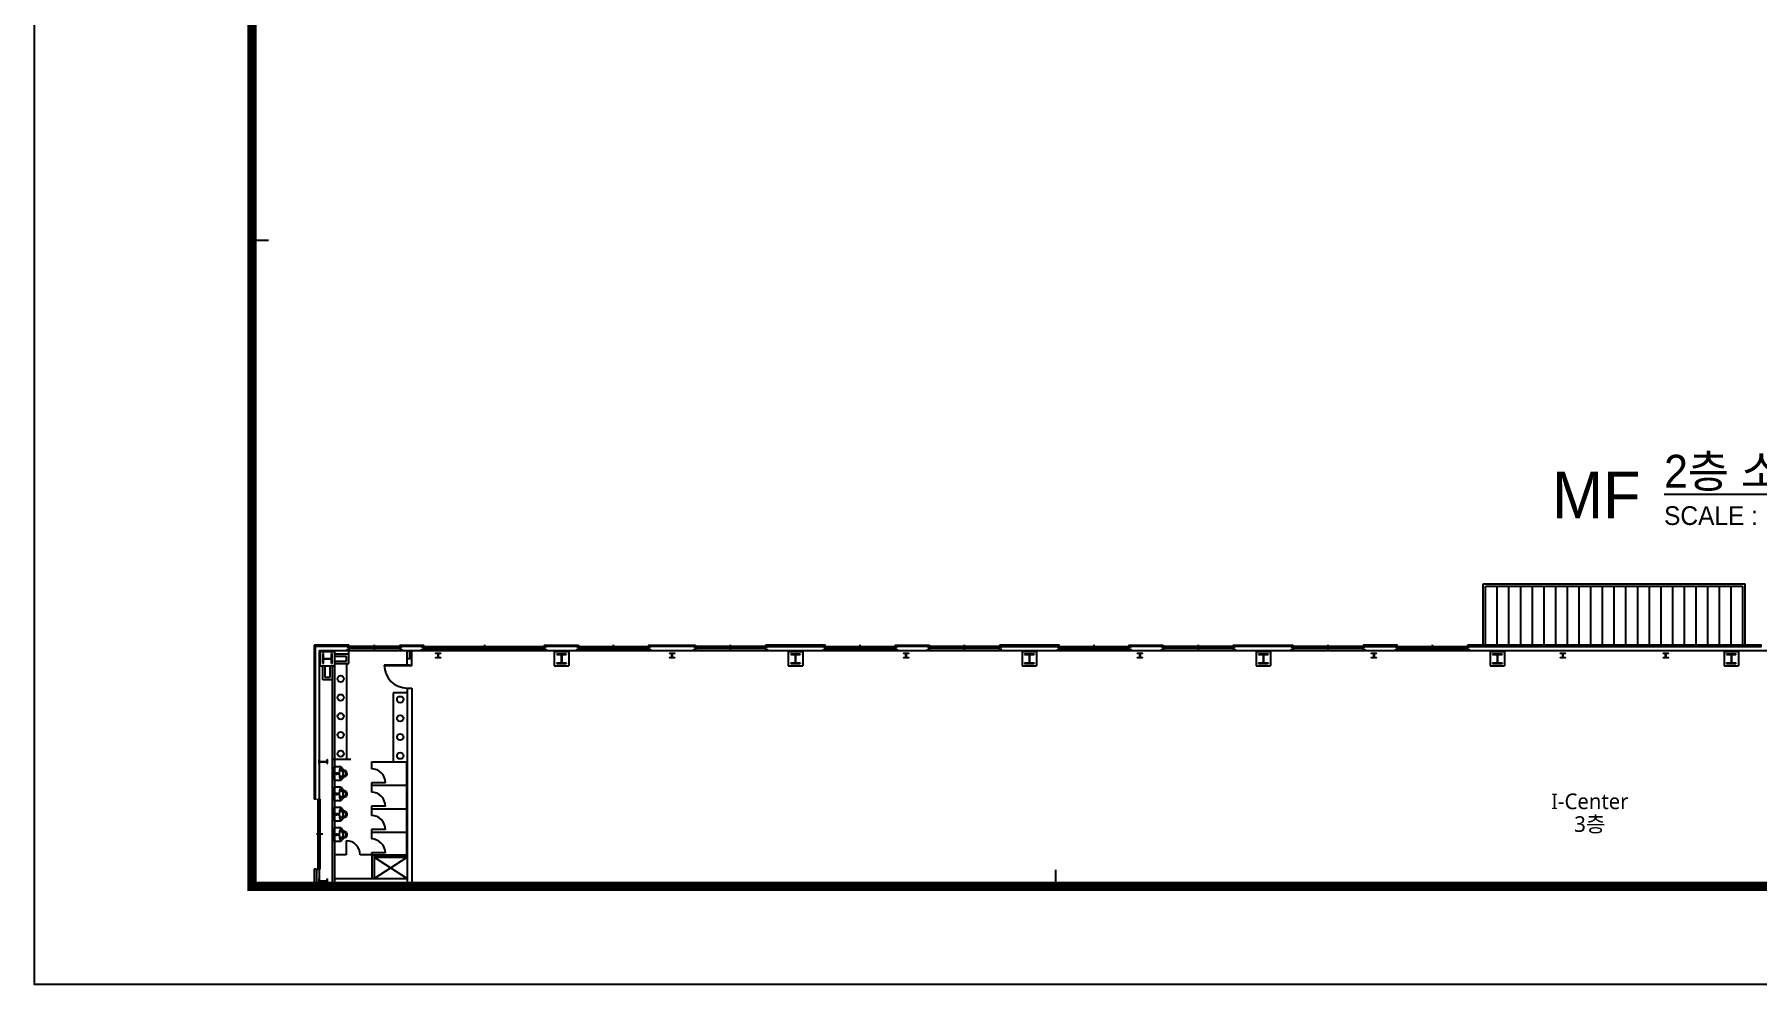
# Model space of a CAD drawing. Header units: millimetres. Extents: x 0 to 168200, y 0 to 118800.
# Drawn here: x 0 to 73648, y 0 to 40595 of the extents above; entities that cross this region are included whole.
import ezdxf
from ezdxf.enums import TextEntityAlignment as Align

# ---------------------------------------------------------------- set-up
doc = ezdxf.new("R2010")
doc.units = ezdxf.units.MM
doc.header["$LTSCALE"] = 200
doc.linetypes.add('HIDDEN', pattern=[0.375, 0.25, -0.125])
for name, color, linetype in [('BACK', 8, 'Continuous'), ('SYM', 6, 'Continuous'), ('XR-SHEET-SHT', 5, 'Continuous'), ('입면선', 252, 'Continuous')]:
    doc.layers.add(name, color=color, linetype=linetype)
doc.layers.add('XR-SHEET-TEMP', color=171, linetype='Continuous', plot=False)
doc.styles.add('돋움', font='')
doc.styles.add('스타일1', font='')
doc.styles.get('돋움').set_extended_font_data('Dotum')
doc.styles.get('스타일1').set_extended_font_data('Malgun Gothic')

# ---------------------------------------------------------------- blocks, each defined once
blk = doc.blocks.new('XR-SHEET')
at = {"layer": 'XR-SHEET-SHT', "color": 5}
blk.add_lwpolyline([(0, 594), (841, 594), (841, 0), (0, 0)], close=True, dxfattribs=at)
at = {"layer": 'XR-SHEET-SHT', "color": 5, "const_width": 2}
blk.add_lwpolyline([(46.5, 573), (819.5, 573), (819.5, 21), (46.5, 21)], close=True, dxfattribs=at)
at = {"layer": 'XR-SHEET-TEMP'}
for p, q in [((46.5, 159), (50, 159)), ((218.25, 21), (218.25, 24.5))]:
    blk.add_line(p, q, dxfattribs=at)
blk = doc.blocks.new('화장실')
at = {"layer": '입면선', "color": 252, "ltscale": 200}
for p, q in [((-1500, 0), (0, 0)), ((-1500, 0), (-1500, -292)), ((0, 0), (0, -1000)), ((-1500, -892), (-1500, -1000)), ((-900, -892), (-1500, -892)), ((-1500, -1000), (0, -1000))]:
    blk.add_line(p, q, dxfattribs=at)
blk.add_arc((-1500, -892), 600, 0, 90, dxfattribs=at)
blk = doc.blocks.new('남소변기')
at = {"layer": '입면선', "ltscale": 200}
for p, q in [((0, 285), (0, 142)), ((150, 285), (0, 285)), ((0, 142), (0, 0)), ((15, 30), (0, 30)), ((0, 15), (78, 15)), ((0, 0), (0, -142)), ((15, -30), (15, 30)), ((147, 15), (210, 15)), ((315, 285), (150, 285)), ((210, 30), (218, 30)), ((210, -30), (210, 30)), ((218, 30), (218, -30)), ((270, 225), (292, 225)), ((292, 225), (315, 225)), ((315, 255), (315, 285)), ((315, 225), (315, 255)), ((0, -15), (78, -15)), ((0, -30), (15, -30)), ((0, -142), (0, -285)), ((0, -285), (150, -285)), ((147, -15), (210, -15)), ((150, -285), (315, -285)), ((218, -30), (210, -30)), ((292, -225), (270, -225)), ((315, -225), (292, -225)), ((315, -255), (315, -225)), ((315, -285), (315, -255))]:
    blk.add_line(p, q, dxfattribs=at)
blk.add_circle((112, 0), 37.5, dxfattribs=at)
for centre, radius, start, end in [((2091, -128), 1870, 173.53631, 176.07483), ((2091, 128), 1870, 183.92517, 186.46369), ((741, 58), 509, 162.68677, 177.29727), ((278, 0), 128, 251.9686, 108.0314), ((281, 199), 27.7, 112.5, 157.5), ((595, 481), 435, 218.5584, 225), ((372, 258), 120, 225, 237.28538), ((1449, 1934), 2111, 237.28538, 239.03624), ((745, 435), 456, 199.26161, 204.34121), ((1050, 695), 847, 211.86106, 215.51908), ((632, 503), 405, 227.81561, 238.4446), ((500, 353), 268, 239.03624, 243.95283), ((603, 563), 502, 243.95283, 248.62608), ((739, 721), 648, 240.46772, 246.40218), ((301, -207), 326, 62.82337, 68.62608), ((323, -165), 278, 59.03624, 62.82337), ((193, -381), 530, 56.29478, 59.03624), ((161, -375), 595, 51.3557, 57.56894), ((439, -12), 86.9, 45, 56.29478), ((365, -87), 192, 37.41309, 45), ((496, 13), 27.7, 14.03624, 37.41309), ((436, -2), 88.7, 1.04163, 14.03624), ((436, 2), 88.7, 345.96376, 358.95837), ((364, -41), 214, 21.62004, 37.86972), ((374, -20), 197, 5.75321, 16.86666), ((741, -58), 509, 182.70273, 197.31323), ((595, -481), 435, 135, 141.4416), ((281, -199), 27.7, 202.5, 247.5), ((372, -258), 120, 122.71462, 135), ((1449, -1934), 2111, 120.96376, 122.71462), ((745, -435), 456, 155.65879, 160.73839), ((1050, -695), 847, 144.48092, 148.13894), ((632, -503), 405, 121.5554, 132.18439), ((500, -353), 268, 116.04717, 120.96376), ((603, -563), 502, 111.37392, 116.04717), ((301, 207), 326, 291.37392, 297.17663), ((739, -721), 648, 113.59782, 119.53228), ((323, 165), 278, 297.17663, 300.96376), ((193, 381), 530, 300.96376, 303.70522), ((161, 375), 595, 302.43106, 308.6443), ((439, 12), 86.9, 303.70522, 315), ((365, 87), 192, 315, 322.58691), ((496, -13), 27.7, 322.58691, 345.96376), ((364, 41), 214, 322.13028, 338.37996), ((374, 20), 197, 343.13334, 354.24679)]:
    blk.add_arc(centre, radius, start, end, dxfattribs=at)
blk = doc.blocks.new('*U220')
for p, q in [((59, 185), (0, 185)), ((59, 9), (0, 9)), ((72, 172), (72, 22)), ((78, 172), (78, 22)), ((91, 185), (150, 185)), ((91, 9), (150, 9))]:
    blk.add_line(p, q)
for points in [[(150, 185), (150, 194), (0, 194), (0, 185)], [(0, 9), (0, 0), (150, 0), (150, 9)]]:
    blk.add_lwpolyline(points)
for centre, start, end in [((59, 172), 0, 90), ((59, 22), 270, 0), ((91, 172), 90, 180), ((91, 22), 180, 270)]:
    blk.add_arc(centre, 13, start, end)
blk = doc.blocks.new('x-stu-2Fcol')
at = {"layer": 'BACK'}
for p, q in [((58300, -19777), (57950, -19777)), ((57950, -19777), (57950, -19796)), ((57950, -19796), (58100, -19796)), ((58119, -19816), (58119, -20089)), ((58131, -20089), (58131, -19816)), ((58150, -19796), (58300, -19796)), ((58300, -19796), (58300, -19777)), ((58100, -20108), (57950, -20108)), ((57950, -20108), (57950, -20127)), ((57950, -20127), (58300, -20127)), ((58300, -20108), (58150, -20108)), ((58300, -20127), (58300, -20108))]:
    blk.add_line(p, q, dxfattribs=at)
for points in [[(-150, 150), (-135, 150), (-135, 23, 0.414214), (-117, 5), (117, 5, 0.414214), (135, 23), (135, 150), (150, 150), (150, -150), (135, -150), (135, -23, 0.414214), (117, -5), (-117, -5, 0.414214), (-135, -23), (-135, -150), (-150, -150)], [(4050, -50), (4050, -41), (4016, -41, -0.414214), (4003, -28), (4003, 128, -0.414214), (4016, 141), (4050, 141), (4050, 150), (3950, 150), (3950, 141), (3984, 141, -0.414214), (3997, 128), (3997, -28, -0.414214), (3984, -41), (3950, -41), (3950, -50)], [(8050, -50), (8050, -41), (8016, -41, -0.414214), (8003, -28), (8003, 128, -0.414214), (8016, 141), (8050, 141), (8050, 150), (7950, 150), (7950, 141), (7984, 141, -0.414214), (7997, 128), (7997, -28, -0.414214), (7984, -41), (7950, -41), (7950, -50)], [(11850, 150), (11865, 150), (11865, 23, 0.414214), (11883, 5), (12117, 5, 0.414214), (12135, 23), (12135, 150), (12150, 150), (12150, -150), (12135, -150), (12135, -23, 0.414214), (12117, -5), (11883, -5, 0.414214), (11865, -23), (11865, -150), (11850, -150)], [(16050, -50), (16050, -41), (16016, -41, -0.414214), (16003, -28), (16003, 128, -0.414214), (16016, 141), (16050, 141), (16050, 150), (15950, 150), (15950, 141), (15984, 141, -0.414214), (15997, 128), (15997, -28, -0.414214), (15984, -41), (15950, -41), (15950, -50)], [(20050, -50), (20050, -41), (20016, -41, -0.414214), (20003, -28), (20003, 128, -0.414214), (20016, 141), (20050, 141), (20050, 150), (19950, 150), (19950, 141), (19984, 141, -0.414214), (19997, 128), (19997, -28, -0.414214), (19984, -41), (19950, -41), (19950, -50)], [(23850, -150), (23850, -135), (23977, -135, 0.414214), (23995, -117), (23995, 117, 0.414214), (23977, 135), (23850, 135), (23850, 150), (24150, 150), (24150, 135), (24023, 135, 0.414214), (24005, 117), (24005, -117, 0.414214), (24023, -135), (24150, -135), (24150, -150)], [(28050, -50), (28050, -41), (28016, -41, -0.414214), (28003, -28), (28003, 128, -0.414214), (28016, 141), (28050, 141), (28050, 150), (27950, 150), (27950, 141), (27984, 141, -0.414214), (27997, 128), (27997, -28, -0.414214), (27984, -41), (27950, -41), (27950, -50)], [(32050, -50), (32050, -41), (32016, -41, -0.414214), (32003, -28), (32003, 128, -0.414214), (32016, 141), (32050, 141), (32050, 150), (31950, 150), (31950, 141), (31984, 141, -0.414214), (31997, 128), (31997, -28, -0.414214), (31984, -41), (31950, -41), (31950, -50)], [(35850, -150), (35850, -135), (35977, -135, 0.414214), (35995, -117), (35995, 117, 0.414214), (35977, 135), (35850, 135), (35850, 150), (36150, 150), (36150, 135), (36023, 135, 0.414214), (36005, 117), (36005, -117, 0.414214), (36023, -135), (36150, -135), (36150, -150)], [(40050, -50), (40050, -41), (40016, -41, -0.414214), (40003, -28), (40003, 128, -0.414214), (40016, 141), (40050, 141), (40050, 150), (39950, 150), (39950, 141), (39984, 141, -0.414214), (39997, 128), (39997, -28, -0.414214), (39984, -41), (39950, -41), (39950, -50)], [(44050, -50), (44050, -41), (44016, -41, -0.414214), (44003, -28), (44003, 128, -0.414214), (44016, 141), (44050, 141), (44050, 150), (43950, 150), (43950, 141), (43984, 141, -0.414214), (43997, 128), (43997, -28, -0.414214), (43984, -41), (43950, -41), (43950, -50)], [(48050, -50), (48050, -41), (48016, -41, -0.414214), (48003, -28), (48003, 128, -0.414214), (48016, 141), (48050, 141), (48050, 150), (47950, 150), (47950, 141), (47984, 141, -0.414214), (47997, 128), (47997, -28, -0.414214), (47984, -41), (47950, -41), (47950, -50)], [(49800, -200), (49800, -179), (49972, -179, 0.414214), (49994, -157), (49994, 157, 0.414214), (49972, 179), (49800, 179), (49800, 200), (50200, 200), (50200, 179), (50028, 179, 0.414214), (50006, 157), (50006, -157, 0.414214), (50028, -179), (50200, -179), (50200, -200)], [(55350, -150), (55350, -135), (55477, -135, 0.414214), (55495, -117), (55495, 117, 0.414214), (55477, 135), (55350, 135), (55350, 150), (55650, 150), (55650, 135), (55523, 135, 0.414214), (55505, 117), (55505, -117, 0.414214), (55523, -135), (55650, -135), (55650, -150)], [(60798, -203), (60798, -179), (60970, -179, 0.414214), (60992, -157), (60992, 157, 0.414214), (60970, 179), (60798, 179), (60798, 203), (61202, 203), (61202, 179), (61030, 179, 0.414214), (61008, 157), (61008, -157, 0.414214), (61030, -179), (61202, -179), (61202, -203)], [(65850, -150), (65850, -135), (65977, -135, 0.414214), (65995, -117), (65995, 117, 0.414214), (65977, 135), (65850, 135), (65850, 150), (66150, 150), (66150, 135), (66023, 135, 0.414214), (66005, 117), (66005, -117, 0.414214), (66023, -135), (66150, -135), (66150, -150)], [(70800, -200), (70800, -179), (70972, -179, 0.414214), (70994, -157), (70994, 157, 0.414214), (70972, 179), (70800, 179), (70800, 200), (71200, 200), (71200, 179), (71029, 179, 0.414214), (71007, 157), (71007, -157, 0.414214), (71029, -179), (71200, -179), (71200, -200)], [(70850, -4350), (70865, -4350), (70865, -4477, 0.414214), (70883, -4495), (71117, -4495, 0.414214), (71135, -4477), (71135, -4350), (71150, -4350), (71150, -4650), (71135, -4650), (71135, -4523, 0.414214), (71117, -4505), (70883, -4505, 0.414214), (70865, -4523), (70865, -4650), (70850, -4650)], [(70850, -8350), (70865, -8350), (70865, -8477, 0.414214), (70883, -8495), (71117, -8495, 0.414214), (71135, -8477), (71135, -8350), (71150, -8350), (71150, -8650), (71135, -8650), (71135, -8523, 0.414214), (71117, -8505), (70883, -8505, 0.414214), (70865, -8523), (70865, -8650), (70850, -8650)], [(-150, -12850), (-135, -12850), (-135, -12977, 0.414214), (-117, -12995), (117, -12995, 0.414214), (135, -12977), (135, -12850), (150, -12850), (150, -13150), (135, -13150), (135, -13023, 0.414214), (117, -13005), (-117, -13005, 0.414214), (-135, -13023), (-135, -13150), (-150, -13150)], [(11850, -12850), (11865, -12850), (11865, -12977, 0.414214), (11883, -12995), (12117, -12995, 0.414214), (12135, -12977), (12135, -12850), (12150, -12850), (12150, -13150), (12135, -13150), (12135, -13023, 0.414214), (12117, -13005), (11883, -13005, 0.414214), (11865, -13023), (11865, -13150), (11850, -13150)], [(23850, -13150), (23850, -13135), (23977, -13135, 0.414214), (23995, -13117), (23995, -12883, 0.414214), (23977, -12865), (23850, -12865), (23850, -12850), (24150, -12850), (24150, -12865), (24023, -12865, 0.414214), (24005, -12883), (24005, -13117, 0.414214), (24023, -13135), (24150, -13135), (24150, -13150)], [(35850, -13150), (35850, -13135), (35977, -13135, 0.414214), (35995, -13117), (35995, -12883, 0.414214), (35977, -12865), (35850, -12865), (35850, -12850), (36150, -12850), (36150, -12865), (36023, -12865, 0.414214), (36005, -12883), (36005, -13117, 0.414214), (36023, -13135), (36150, -13135), (36150, -13150)], [(49800, -13200), (49800, -13179), (49972, -13179, 0.414214), (49994, -13157), (49994, -12843, 0.414214), (49972, -12821), (49800, -12821), (49800, -12800), (50200, -12800), (50200, -12821), (50028, -12821, 0.414214), (50006, -12843), (50006, -13157, 0.414214), (50028, -13179), (50200, -13179), (50200, -13200)], [(60798, -13179), (60969, -13179, 0.414214), (60991, -13157), (60991, -12843, 0.414214), (60969, -12821), (60798, -12821), (60798, -12793), (61202, -12793), (61202, -12821), (61031, -12821, 0.414214), (61009, -12843), (61009, -13157, 0.414214), (61031, -13179), (61202, -13179), (61202, -13207), (60798, -13207)], [(70800, -12800), (70821, -12800), (70821, -12971, 0.414214), (70843, -12993), (71157, -12993, 0.414214), (71179, -12971), (71179, -12800), (71200, -12800), (71200, -13200), (71179, -13200), (71179, -13028, 0.414214), (71157, -13006), (70843, -13006, 0.414214), (70821, -13028), (70821, -13200), (70800, -13200)], [(49800, -20150), (49800, -20129), (49972, -20129, 0.414214), (49994, -20107), (49994, -19793, 0.414214), (49972, -19771), (49800, -19771), (49800, -19750), (50200, -19750), (50200, -19771), (50028, -19771, 0.414214), (50006, -19793), (50006, -20107, 0.414214), (50028, -20129), (50200, -20129), (50200, -20150)], [(57925, -24250), (57925, -24229), (58097, -24229, 0.414214), (58119, -24207), (58119, -23893, 0.414214), (58097, -23871), (57925, -23871), (57925, -23850), (58325, -23850), (58325, -23871), (58154, -23871, 0.414214), (58132, -23893), (58132, -24207, 0.414214), (58154, -24229), (58325, -24229), (58325, -24250)], [(-150, -30150), (-150, -30135), (-23, -30135, 0.414214), (-5, -30117), (-5, -29883, 0.414214), (-23, -29865), (-150, -29865), (-150, -29850), (150, -29850), (150, -29865), (23, -29865, 0.414214), (5, -29883), (5, -30117, 0.414214), (23, -30135), (150, -30135), (150, -30150)], [(11850, -30150), (11850, -30135), (11977, -30135, 0.414214), (11995, -30117), (11995, -29883, 0.414214), (11977, -29865), (11850, -29865), (11850, -29850), (12150, -29850), (12150, -29865), (12023, -29865, 0.414214), (12005, -29883), (12005, -30117, 0.414214), (12023, -30135), (12150, -30135), (12150, -30150)], [(16550, -30150), (16550, -30135), (16677, -30135, 0.414214), (16695, -30117), (16695, -29883, 0.414214), (16677, -29865), (16550, -29865), (16550, -29850), (16850, -29850), (16850, -29865), (16723, -29865, 0.414214), (16705, -29883), (16705, -30117, 0.414214), (16723, -30135), (16850, -30135), (16850, -30150)], [(23850, -30150), (23850, -30135), (23977, -30135, 0.414214), (23995, -30117), (23995, -29883, 0.414214), (23977, -29865), (23850, -29865), (23850, -29850), (24150, -29850), (24150, -29865), (24023, -29865, 0.414214), (24005, -29883), (24005, -30117, 0.414214), (24023, -30135), (24150, -30135), (24150, -30150)], [(35850, -30150), (35850, -30135), (35977, -30135, 0.414214), (35995, -30117), (35995, -29883, 0.414214), (35977, -29865), (35850, -29865), (35850, -29850), (36150, -29850), (36150, -29865), (36023, -29865, 0.414214), (36005, -29883), (36005, -30117, 0.414214), (36023, -30135), (36150, -30135), (36150, -30150)], [(49800, -30200), (49800, -30179), (49972, -30179, 0.414214), (49994, -30157), (49994, -29843, 0.414214), (49972, -29821), (49800, -29821), (49800, -29800), (50200, -29800), (50200, -29821), (50028, -29821, 0.414214), (50006, -29843), (50006, -30157, 0.414214), (50028, -30179), (50200, -30179), (50200, -30200)], [(60800, -30200), (60800, -30179), (60972, -30179, 0.414214), (60994, -30157), (60994, -29843, 0.414214), (60972, -29821), (60800, -29821), (60800, -29800), (61200, -29800), (61200, -29821), (61028, -29821, 0.414214), (61006, -29843), (61006, -30157, 0.414214), (61028, -30179), (61200, -30179), (61200, -30200)], [(70800, -29800), (70821, -29800), (70821, -29971, 0.414214), (70843, -29993), (71157, -29993, 0.414214), (71179, -29971), (71179, -29800), (71200, -29800), (71200, -30200), (71179, -30200), (71179, -30028, 0.414214), (71157, -30006), (70843, -30006, 0.414214), (70821, -30028), (70821, -30200), (70800, -30200)], [(-150, -43150), (-150, -43135), (-23, -43135, 0.414214), (-5, -43117), (-5, -42883, 0.414214), (-23, -42865), (-150, -42865), (-150, -42850), (150, -42850), (150, -42865), (23, -42865, 0.414214), (5, -42883), (5, -43117, 0.414214), (23, -43135), (150, -43135), (150, -43150)], [(4050, -43150), (4050, -43141), (4016, -43141, -0.414214), (4003, -43128), (4003, -42972, -0.414214), (4016, -42959), (4050, -42959), (4050, -42950), (3950, -42950), (3950, -42959), (3984, -42959, -0.414214), (3997, -42972), (3997, -43128, -0.414214), (3984, -43141), (3950, -43141), (3950, -43150)], [(11850, -43150), (11850, -43135), (11977, -43135, 0.414214), (11995, -43117), (11995, -42883, 0.414214), (11977, -42865), (11850, -42865), (11850, -42850), (12150, -42850), (12150, -42865), (12023, -42865, 0.414214), (12005, -42883), (12005, -43117, 0.414214), (12023, -43135), (12150, -43135), (12150, -43150)], [(16550, -43150), (16550, -43135), (16677, -43135, 0.414214), (16695, -43117), (16695, -42883, 0.414214), (16677, -42865), (16550, -42865), (16550, -42850), (16850, -42850), (16850, -42865), (16723, -42865, 0.414214), (16705, -42883), (16705, -43117, 0.414214), (16723, -43135), (16850, -43135), (16850, -43150)], [(20050, -43150), (20050, -43141), (20016, -43141, -0.414214), (20003, -43128), (20003, -42972, -0.414214), (20016, -42959), (20050, -42959), (20050, -42950), (19950, -42950), (19950, -42959), (19984, -42959, -0.414214), (19997, -42972), (19997, -43128, -0.414214), (19984, -43141), (19950, -43141), (19950, -43150)], [(23850, -43150), (23850, -43135), (23977, -43135, 0.414214), (23995, -43117), (23995, -42883, 0.414214), (23977, -42865), (23850, -42865), (23850, -42850), (24150, -42850), (24150, -42865), (24023, -42865, 0.414214), (24005, -42883), (24005, -43117, 0.414214), (24023, -43135), (24150, -43135), (24150, -43150)], [(28050, -43150), (28050, -43141), (28016, -43141, -0.414214), (28003, -43128), (28003, -42972, -0.414214), (28016, -42959), (28050, -42959), (28050, -42950), (27950, -42950), (27950, -42959), (27984, -42959, -0.414214), (27997, -42972), (27997, -43128, -0.414214), (27984, -43141), (27950, -43141), (27950, -43150)], [(35850, -43150), (35850, -43135), (35977, -43135, 0.414214), (35995, -43117), (35995, -42883, 0.414214), (35977, -42865), (35850, -42865), (35850, -42850), (36150, -42850), (36150, -42865), (36023, -42865, 0.414214), (36005, -42883), (36005, -43117, 0.414214), (36023, -43135), (36150, -43135), (36150, -43150)], [(40050, -43150), (40050, -43141), (40016, -43141, -0.414214), (40003, -43128), (40003, -42972, -0.414214), (40016, -42959), (40050, -42959), (40050, -42950), (39950, -42950), (39950, -42959), (39984, -42959, -0.414214), (39997, -42972), (39997, -43128, -0.414214), (39984, -43141), (39950, -43141), (39950, -43150)], [(44050, -43150), (44050, -43141), (44016, -43141, -0.414214), (44003, -43128), (44003, -42972, -0.414214), (44016, -42959), (44050, -42959), (44050, -42950), (43950, -42950), (43950, -42959), (43984, -42959, -0.414214), (43997, -42972), (43997, -43128, -0.414214), (43984, -43141), (43950, -43141), (43950, -43150)], [(48050, -43150), (48050, -43141), (48016, -43141, -0.414214), (48003, -43128), (48003, -42972, -0.414214), (48016, -42959), (48050, -42959), (48050, -42950), (47950, -42950), (47950, -42959), (47984, -42959, -0.414214), (47997, -42972), (47997, -43128, -0.414214), (47984, -43141), (47950, -43141), (47950, -43150)], [(49800, -43200), (49800, -43179), (49972, -43179, 0.414214), (49994, -43157), (49994, -42843, 0.414214), (49972, -42821), (49800, -42821), (49800, -42800), (50200, -42800), (50200, -42821), (50028, -42821, 0.414214), (50006, -42843), (50006, -43157, 0.414214), (50028, -43179), (50200, -43179), (50200, -43200)], [(60800, -43200), (60800, -43179), (60972, -43179, 0.414214), (60994, -43157), (60994, -42843, 0.414214), (60972, -42821), (60800, -42821), (60800, -42800), (61200, -42800), (61200, -42821), (61028, -42821, 0.414214), (61006, -42843), (61006, -43157, 0.414214), (61028, -43179), (61200, -43179), (61200, -43200)], [(70800, -43200), (70800, -43179), (70972, -43179, 0.414214), (70994, -43157), (70994, -42843, 0.414214), (70972, -42821), (70800, -42821), (70800, -42800), (71200, -42800), (71200, -42821), (71029, -42821, 0.414214), (71007, -42843), (71007, -43157, 0.414214), (71029, -43179), (71200, -43179), (71200, -43200)], [(63825, -45125), (64175, -45125), (64175, -45106), (64025, -45106, -0.414214), (64006, -45087), (64006, -44813, -0.414214), (64025, -44794), (64175, -44794), (64175, -44775), (63825, -44775), (63825, -44794), (63975, -44794, -0.414214), (63994, -44813), (63994, -45087, -0.414214), (63975, -45106), (63825, -45106)], [(66825, -45125), (67175, -45125), (67175, -45106), (67025, -45106, -0.414214), (67006, -45087), (67006, -44813, -0.414214), (67025, -44794), (67175, -44794), (67175, -44775), (66825, -44775), (66825, -44794), (66975, -44794, -0.414214), (66994, -44813), (66994, -45087, -0.414214), (66975, -45106), (66825, -45106)], [(63825, -59325), (64175, -59325), (64175, -59306), (64025, -59306, -0.414214), (64006, -59287), (64006, -59013, -0.414214), (64025, -58994), (64175, -58994), (64175, -58975), (63825, -58975), (63825, -58994), (63975, -58994, -0.414214), (63994, -59013), (63994, -59287, -0.414214), (63975, -59306), (63825, -59306)], [(66825, -59325), (67175, -59325), (67175, -59306), (67025, -59306, -0.414214), (67006, -59287), (67006, -59013, -0.414214), (67025, -58994), (67175, -58994), (67175, -58975), (66825, -58975), (66825, -58994), (66975, -58994, -0.414214), (66994, -59013), (66994, -59287, -0.414214), (66975, -59306), (66825, -59306)], [(63825, -69675), (64175, -69675), (64175, -69656), (64025, -69656, -0.414214), (64006, -69637), (64006, -69363, -0.414214), (64025, -69344), (64175, -69344), (64175, -69325), (63825, -69325), (63825, -69344), (63975, -69344, -0.414214), (63994, -69363), (63994, -69637, -0.414214), (63975, -69656), (63825, -69656)], [(66825, -69675), (67175, -69675), (67175, -69656), (67025, -69656, -0.414214), (67006, -69637), (67006, -69363, -0.414214), (67025, -69344), (67175, -69344), (67175, -69325), (66825, -69325), (66825, -69344), (66975, -69344, -0.414214), (66994, -69363), (66994, -69637, -0.414214), (66975, -69656), (66825, -69656)]]:
    blk.add_lwpolyline(points, format="xyb", close=True, dxfattribs=at)
for points in [[(150, 150), (150, -150), (-150, -150), (-150, 150)], [(12150, 150), (12150, -150), (11850, -150), (11850, 150)], [(23850, 150), (24150, 150), (24150, -150), (23850, -150)], [(35850, 150), (36150, 150), (36150, -150), (35850, -150)], [(49800, 200), (50200, 200), (50200, -200), (49800, -200)], [(55350, 150), (55650, 150), (55650, -150), (55350, -150)], [(60798, 203), (61202, 203), (61202, -203), (60798, -203)], [(65850, 150), (66150, 150), (66150, -150), (65850, -150)], [(70800, 200), (71200, 200), (71200, -200), (70800, -200)], [(71150, -4350), (71150, -4650), (70850, -4650), (70850, -4350)], [(71150, -8350), (71150, -8650), (70850, -8650), (70850, -8350)], [(150, -12850), (150, -13150), (-150, -13150), (-150, -12850)], [(12150, -12850), (12150, -13150), (11850, -13150), (11850, -12850)], [(23850, -12850), (24150, -12850), (24150, -13150), (23850, -13150)], [(35850, -12850), (36150, -12850), (36150, -13150), (35850, -13150)], [(49800, -12800), (50200, -12800), (50200, -13200), (49800, -13200)], [(60798, -12793), (61202, -12793), (61202, -13207), (60798, -13207)], [(71200, -12800), (71200, -13200), (70800, -13200), (70800, -12800)], [(49800, -19750), (50200, -19750), (50200, -20150), (49800, -20150)], [(57925, -23850), (58325, -23850), (58325, -24250), (57925, -24250)], [(-150, -29850), (150, -29850), (150, -30150), (-150, -30150)], [(11850, -29850), (12150, -29850), (12150, -30150), (11850, -30150)], [(16550, -29850), (16850, -29850), (16850, -30150), (16550, -30150)], [(23850, -29850), (24150, -29850), (24150, -30150), (23850, -30150)], [(35850, -29850), (36150, -29850), (36150, -30150), (35850, -30150)], [(49800, -29800), (50200, -29800), (50200, -30200), (49800, -30200)], [(60800, -29800), (61200, -29800), (61200, -30200), (60800, -30200)], [(71200, -29800), (71200, -30200), (70800, -30200), (70800, -29800)], [(-150, -42850), (150, -42850), (150, -43150), (-150, -43150)], [(11850, -42850), (12150, -42850), (12150, -43150), (11850, -43150)], [(16550, -42850), (16850, -42850), (16850, -43150), (16550, -43150)], [(23850, -42850), (24150, -42850), (24150, -43150), (23850, -43150)], [(35850, -42850), (36150, -42850), (36150, -43150), (35850, -43150)], [(49800, -42800), (50200, -42800), (50200, -43200), (49800, -43200)], [(60800, -42800), (61200, -42800), (61200, -43200), (60800, -43200)], [(70800, -42800), (71200, -42800), (71200, -43200), (70800, -43200)], [(63800, -44750), (64200, -44750), (64200, -45150), (63800, -45150)], [(63825, -44775), (64175, -44775), (64175, -45125), (63825, -45125)], [(66800, -44750), (67200, -44750), (67200, -45150), (66800, -45150)], [(66825, -44775), (67175, -44775), (67175, -45125), (66825, -45125)], [(63800, -58950), (64200, -58950), (64200, -59350), (63800, -59350)], [(63825, -58975), (64175, -58975), (64175, -59325), (63825, -59325)], [(66800, -58950), (67200, -58950), (67200, -59350), (66800, -59350)], [(66825, -58975), (67175, -58975), (67175, -59325), (66825, -59325)], [(63800, -69300), (64200, -69300), (64200, -69700), (63800, -69700)], [(63825, -69325), (64175, -69325), (64175, -69675), (63825, -69675)], [(66800, -69300), (67200, -69300), (67200, -69700), (66800, -69700)], [(66825, -69325), (67175, -69325), (67175, -69675), (66825, -69675)]]:
    blk.add_lwpolyline(points, close=True, dxfattribs=at)
for centre, start, end in [((58100, -19816), 0, 90), ((58150, -19816), 90, 180), ((58100, -20089), 270, 0), ((58150, -20089), 180, 270)]:
    blk.add_arc(centre, 19.2, start, end, dxfattribs=at)
at = {"layer": 'BACK', "rotation": 90}
for p in [(44, -4075), (44, -8575), (44, -17325), (44, -21575), (44, -25825), (44, -34575), (44, -39075)]:
    blk.add_blockref('*U220', p, dxfattribs=at)

msp = doc.modelspace()

# ---------------------------------------------------------------- linework, layer by layer
at = {"layer": 'BACK', "ltscale": 200}
for p, q in [((61925, 14495), (61925, 17125)), ((61925, 17125), (73125, 17125)), ((62025, 14495), (62025, 17025)), ((62025, 17025), (73025, 17025)), ((62525, 14495), (62525, 17025)), ((63025, 14495), (63025, 17025)), ((63525, 14495), (63525, 17025)), ((64025, 14495), (64025, 17025)), ((64525, 14495), (64525, 17025)), ((65025, 14495), (65025, 17025)), ((65525, 14495), (65525, 17025)), ((66025, 14495), (66025, 17025)), ((66525, 14495), (66525, 17025)), ((67025, 14495), (67025, 17025)), ((67525, 14495), (67525, 17025)), ((68025, 14495), (68025, 17025)), ((68525, 14495), (68525, 17025)), ((68525, 14495), (68525, 17025)), ((69025, 14495), (69025, 17025)), ((69525, 14495), (69525, 17025)), ((70025, 14495), (70025, 17025)), ((70525, 14495), (70525, 17025)), ((71025, 14495), (71025, 17025)), ((71525, 14495), (71525, 17025)), ((72025, 14495), (72025, 17025)), ((72525, 14495), (72525, 17025)), ((73025, 14495), (73025, 17025)), ((73125, 14495), (73125, 17125)), ((11955, 14495), (11955, 7925)), ((12215, 13615), (12215, 14235)), ((12215, 14235), (12835, 14235)), ((12835, 14235), (12215, 14235)), ((12835, 13615), (12835, 14235)), ((13435, 14111), (12835, 14111)), ((13335, 14011), (12835, 14011)), ((13335, 13811), (13335, 14011)), ((13435, 14111), (13435, 14495)), ((13435, 14445), (13435, 14365)), ((15625, 14445), (13435, 14445)), ((15625, 14365), (13435, 14365)), ((13435, 13711), (13435, 14111)), ((13465, 14445), (13465, 14365)), ((15595, 14405), (13465, 14405)), ((14580, 14385), (13465, 14385)), ((15595, 14425), (14480, 14425)), ((14480, 14405), (14480, 14425)), ((14530, 14235.7), (14530, 14511)), ((14580, 14385), (14580, 14405)), ((15595, 14445), (15595, 14365)), ((15625, 14445), (15625, 14365)), ((16625, 14445), (16625, 14365)), ((16625, 14445), (21797.1, 14445)), ((16625, 14365), (21797.1, 14365)), ((16655, 14445), (16655, 14365)), ((16655, 14425), (19297.1, 14425)), ((16655, 14405), (21767.1, 14405)), ((19197.1, 14385), (19197.1, 14405)), ((19197.1, 14385), (21767.1, 14385)), ((19247.1, 14235.7), (19247.1, 14511)), ((19297.1, 14405), (19297.1, 14425)), ((21767.1, 14445), (21767.1, 14365)), ((21797.1, 14445), (21797.1, 14365)), ((22215, 14235), (22835, 14235)), ((22215, 14235), (22215, 13615)), ((22835, 14235), (22835, 13615)), ((23252.9, 14445), (23252.9, 14365)), ((23252.9, 14445), (26252.9, 14445)), ((23252.9, 14365), (26252.9, 14365)), ((23282.9, 14445), (23282.9, 14365)), ((23282.9, 14425), (24802.9, 14425)), ((23282.9, 14405), (26222.9, 14405)), ((24702.9, 14385), (24702.9, 14405)), ((24702.9, 14385), (26222.9, 14385)), ((24752.9, 14235.7), (24752.9, 14511)), ((24802.9, 14405), (24802.9, 14425)), ((26222.9, 14445), (26222.9, 14365)), ((26252.9, 14445), (26252.9, 14365)), ((28252.9, 14445), (28252.9, 14365)), ((31252.9, 14445), (28252.9, 14445)), ((31252.9, 14365), (28252.9, 14365)), ((28282.9, 14445), (28282.9, 14365)), ((31222.9, 14405), (28282.9, 14405)), ((29802.9, 14385), (28282.9, 14385)), ((31222.9, 14425), (29702.9, 14425)), ((29702.9, 14405), (29702.9, 14425)), ((29752.9, 14235.7), (29752.9, 14511)), ((29802.9, 14385), (29802.9, 14405)), ((31222.9, 14445), (31222.9, 14365)), ((31252.9, 14445), (31252.9, 14365)), ((32215, 14235), (32835, 14235)), ((32215, 14235), (32215, 13615)), ((32835, 14235), (32835, 13615)), ((33797.1, 14445), (33797.1, 14365)), ((33797.1, 14445), (36797.1, 14445)), ((33797.1, 14365), (36797.1, 14365)), ((33827.1, 14445), (33827.1, 14365)), ((33827.1, 14425), (35347.1, 14425)), ((33827.1, 14405), (36767.1, 14405)), ((35247.1, 14385), (35247.1, 14405)), ((35247.1, 14385), (36767.1, 14385)), ((35297.1, 14235.7), (35297.1, 14511)), ((35347.1, 14405), (35347.1, 14425)), ((36767.1, 14445), (36767.1, 14365)), ((36797.1, 14445), (36797.1, 14365)), ((38252.9, 14445), (38252.9, 14365)), ((41252.9, 14445), (38252.9, 14445)), ((41252.9, 14365), (38252.9, 14365)), ((38282.9, 14445), (38282.9, 14365)), ((41222.9, 14405), (38282.9, 14405)), ((39802.9, 14385), (38282.9, 14385)), ((41222.9, 14425), (39702.9, 14425)), ((39702.9, 14405), (39702.9, 14425)), ((39752.9, 14235.7), (39752.9, 14511)), ((39802.9, 14385), (39802.9, 14405)), ((41222.9, 14445), (41222.9, 14365)), ((41252.9, 14445), (41252.9, 14365)), ((42215, 14235), (42835, 14235)), ((42215, 14235), (42215, 13615)), ((42835, 14235), (42835, 13615)), ((43797.1, 14445), (43797.1, 14365)), ((43797.1, 14445), (46797.1, 14445)), ((43797.1, 14365), (46797.1, 14365)), ((43827.1, 14445), (43827.1, 14365)), ((43827.1, 14425), (45347.1, 14425)), ((43827.1, 14405), (46767.1, 14405)), ((45247.1, 14385), (45247.1, 14405)), ((45247.1, 14385), (46767.1, 14385)), ((45297.1, 14235.7), (45297.1, 14511)), ((45347.1, 14405), (45347.1, 14425)), ((46767.1, 14445), (46767.1, 14365)), ((46797.1, 14445), (46797.1, 14365)), ((48249.7, 14445), (48249.7, 14365)), ((51249.7, 14445), (48249.7, 14445)), ((51249.7, 14365), (48249.7, 14365)), ((48279.7, 14445), (48279.7, 14365)), ((51219.7, 14405), (48279.7, 14405)), ((49799.7, 14385), (48279.7, 14385)), ((51219.7, 14425), (49699.7, 14425)), ((49699.7, 14405), (49699.7, 14425)), ((49749.7, 14235.7), (49749.7, 14511)), ((49799.7, 14385), (49799.7, 14405)), ((51219.7, 14445), (51219.7, 14365)), ((51249.7, 14445), (51249.7, 14365)), ((52835, 14243.8), (52215, 14243.8)), ((52215, 14235), (52835, 14235)), ((52215, 14235), (52215, 13615)), ((52835, 14235), (52835, 13615)), ((53793.9, 14445), (53793.9, 14365)), ((56793.9, 14445), (53793.9, 14445)), ((56793.9, 14365), (53793.9, 14365)), ((53823.9, 14445), (53823.9, 14365)), ((56763.9, 14405), (53823.9, 14405)), ((55343.9, 14385), (53823.9, 14385)), ((56763.9, 14425), (55243.9, 14425)), ((55243.9, 14405), (55243.9, 14425)), ((55293.9, 14235.7), (55293.9, 14511)), ((55343.9, 14385), (55343.9, 14405)), ((56763.9, 14445), (56763.9, 14365)), ((56793.9, 14445), (56793.9, 14365)), ((58249.7, 14445), (58249.7, 14365)), ((58249.7, 14445), (61249.7, 14445)), ((58249.7, 14365), (61249.7, 14365)), ((58279.7, 14445), (58279.7, 14365)), ((58279.7, 14425), (59799.7, 14425)), ((58279.7, 14405), (61219.7, 14405)), ((59699.7, 14385), (59699.7, 14405)), ((59699.7, 14385), (61219.7, 14385)), ((59749.7, 14235.7), (59749.7, 14511)), ((59799.7, 14405), (59799.7, 14425)), ((61219.7, 14445), (61219.7, 14365)), ((61249.7, 14445), (61249.7, 14365)), ((62215, 14235), (62835, 14235)), ((62215, 14235), (62215, 13615)), ((62835, 14235), (62215, 14235)), ((62835, 14235), (62835, 13615)), ((72215, 14235), (72835, 14235)), ((72215, 14235), (72215, 13615)), ((72835, 14235), (72835, 13615)), ((12215, 13615), (12835, 13615)), ((12325, 13015), (12325, 13615)), ((12425, 13115), (12425, 13615)), ((12625, 13615), (12625, 13115)), ((12725, 13615), (12725, 4225)), ((12825, 13615), (12825, 4225)), ((12835, 13811), (13335, 13811)), ((12835, 13711), (13435, 13711)), ((13335, 13711), (13335, 9625)), ((16034, 13643.7), (14950, 13643.7)), ((16125, 13623.7), (14950, 13623.7)), ((16034, 13643.7), (16125, 13643.7)), ((22215, 13615), (22835, 13615)), ((32215, 13615), (32835, 13615)), ((42215, 13615), (42835, 13615)), ((52215, 13615), (52835, 13615)), ((62215, 13615), (62835, 13615)), ((72215, 13615), (72835, 13615)), ((12725, 13015), (12325, 13015)), ((12625, 13115), (12425, 13115)), ((15925, 12668.7), (15925, 5361)), ((15925, 12668.7), (16125, 12668.7)), ((16125, 12668.7), (16125, 4225)), ((15325, 12468.7), (15325, 9537.5)), ((15925, 12468.7), (15325, 12468.7)), ((12725, 9625), (13525.5, 9625)), ((12055, 7925), (11955, 7925)), ((12115, 7925), (12195, 7925)), ((12115, 7925), (12115, 4925)), ((12115, 7895), (12195, 7895)), ((12135, 7895), (12135, 6375)), ((12155, 7895), (12155, 4955)), ((12195, 7925), (12195, 4925)), ((12324.3, 6425), (12049, 6425)), ((12155, 6375), (12135, 6375)), ((12175, 6475), (12155, 6475)), ((12175, 6475), (12175, 4955)), ((12825, 6137.5), (12825, 5537.5)), ((13325, 6137.5), (13325, 5537.5)), ((13325, 5537.5), (12825, 5537.5)), ((14425, 5537.5), (13925, 5537.5)), ((14425, 5537.5), (15925, 5537.5)), ((14425, 5537.5), (14425, 4537.5)), ((14525, 5437.5), (15925, 5437.5)), ((14525, 5437.5), (14525, 4537.5)), ((15925, 5725), (15925, 4225)), ((11955, 4925), (11955, 4225)), ((12055, 4925), (11955, 4925)), ((12055, 4925), (12055, 4225)), ((12115, 4955), (12195, 4955)), ((12115, 4925), (12195, 4925)), ((12825, 4537.5), (15925, 4537.5)), ((12825, 4337.5), (15925, 4337.5))]:
    msp.add_line(p, q, dxfattribs=at)
at = {"layer": 'BACK'}
for p, q in [((12175, 14275), (105070, 14275)), ((12175, 14275), (12175, 4225)), ((15925, 13623.7), (15925, 14275)), ((16125, 13623.7), (16125, 14264))]:
    msp.add_line(p, q, dxfattribs=at)
at = {"layer": 'BACK', "ltscale": 100}
for p, q in [((12321.5, 13711), (12321.5, 14139)), ((12321.5, 14139), (12356.5, 14139)), ((12356.5, 13957), (12356.5, 14139)), ((12693.5, 13957), (12693.5, 14139)), ((12693.5, 14139), (12728.5, 14139)), ((12728.5, 13711), (12728.5, 14139)), ((15950, 14275), (15950, 14264)), ((15950, 14275), (16125, 14275)), ((15950, 14264), (16020, 14264)), ((16034, 14250), (16034, 13950)), ((16041, 14250), (16041, 13950)), ((16055, 14264), (16125, 14264)), ((16125, 14275), (16125, 14264)), ((22322.5, 14132), (22322.5, 14104)), ((22322.5, 14132), (22727.5, 14132)), ((22322.5, 14104), (22494, 14104)), ((22516, 14082), (22516, 13768)), ((22534, 14082), (22534, 13768)), ((22556, 14104), (22727.5, 14104)), ((22727.5, 14132), (22727.5, 14104)), ((32322.5, 14132), (32322.5, 14104)), ((32322.5, 14132), (32727.5, 14132)), ((32322.5, 14104), (32494, 14104)), ((32516, 14082), (32516, 13768)), ((32534, 14082), (32534, 13768)), ((32556, 14104), (32727.5, 14104)), ((32727.5, 14132), (32727.5, 14104)), ((42322.5, 14132), (42322.5, 14104)), ((42322.5, 14132), (42727.5, 14132)), ((42322.5, 14104), (42494, 14104)), ((42516, 14082), (42516, 13768)), ((42534, 14082), (42534, 13768)), ((42556, 14104), (42727.5, 14104)), ((42727.5, 14132), (42727.5, 14104)), ((52322.5, 14132), (52322.5, 14104)), ((52322.5, 14132), (52727.5, 14132)), ((52322.5, 14104), (52494, 14104)), ((52516, 14082), (52516, 13768)), ((52534, 14082), (52534, 13768)), ((52556, 14104), (52727.5, 14104)), ((52727.5, 14132), (52727.5, 14104)), ((62322.5, 14132), (62322.5, 14104)), ((62322.5, 14132), (62727.5, 14132)), ((62322.5, 14104), (62494, 14104)), ((62516, 14082), (62516, 13768)), ((62534, 14082), (62534, 13768)), ((62556, 14104), (62727.5, 14104)), ((62727.5, 14132), (62727.5, 14104)), ((72322.5, 14132), (72322.5, 14104)), ((72322.5, 14132), (72727.5, 14132)), ((72322.5, 14104), (72494, 14104)), ((72516, 14082), (72516, 13768)), ((72534, 14082), (72534, 13768)), ((72556, 14104), (72727.5, 14104)), ((72727.5, 14132), (72727.5, 14104)), ((12321.5, 13711), (12356.5, 13711)), ((12356.5, 13711), (12356.5, 13893)), ((12378.5, 13935), (12671.5, 13935)), ((12378.5, 13915), (12671.5, 13915)), ((12693.5, 13711), (12693.5, 13893)), ((12693.5, 13711), (12728.5, 13711)), ((15950, 13936), (15950, 13925)), ((15950, 13936), (16020, 13936)), ((15950, 13925), (16125, 13925)), ((16055, 13936), (16125, 13936)), ((16125, 13936), (16125, 13925)), ((22322.5, 13746), (22322.5, 13718)), ((22322.5, 13746), (22494, 13746)), ((22322.5, 13718), (22727.5, 13718)), ((22556, 13746), (22727.5, 13746)), ((22727.5, 13746), (22727.5, 13718)), ((32322.5, 13746), (32322.5, 13718)), ((32322.5, 13746), (32494, 13746)), ((32322.5, 13718), (32727.5, 13718)), ((32556, 13746), (32727.5, 13746)), ((32727.5, 13746), (32727.5, 13718)), ((42322.5, 13746), (42322.5, 13718)), ((42322.5, 13746), (42494, 13746)), ((42322.5, 13718), (42727.5, 13718)), ((42556, 13746), (42727.5, 13746)), ((42727.5, 13746), (42727.5, 13718)), ((52322.5, 13746), (52322.5, 13718)), ((52322.5, 13746), (52494, 13746)), ((52322.5, 13718), (52727.5, 13718)), ((52556, 13746), (52727.5, 13746)), ((52727.5, 13746), (52727.5, 13718)), ((62322.5, 13746), (62322.5, 13718)), ((62322.5, 13746), (62494, 13746)), ((62322.5, 13718), (62727.5, 13718)), ((62556, 13746), (62727.5, 13746)), ((62727.5, 13746), (62727.5, 13718)), ((72322.5, 13746), (72322.5, 13718)), ((72322.5, 13746), (72494, 13746)), ((72322.5, 13718), (72727.5, 13718)), ((72556, 13746), (72727.5, 13746)), ((72727.5, 13746), (72727.5, 13718)), ((12175, 9612.5), (12186, 9612.5)), ((12175, 9437.5), (12175, 9612.5)), ((12186, 9542.5), (12186, 9612.5)), ((12514, 9542.5), (12514, 9612.5)), ((12514, 9612.5), (12525, 9612.5)), ((12525, 9437.5), (12525, 9612.5)), ((12175, 9437.5), (12186, 9437.5)), ((12186, 9437.5), (12186, 9507.5)), ((12200, 9528.5), (12500, 9528.5)), ((12200, 9521.5), (12500, 9521.5)), ((12514, 9437.5), (12514, 9507.5)), ((12514, 9437.5), (12525, 9437.5)), ((12175, 4512.5), (12186, 4512.5)), ((12175, 4337.5), (12175, 4512.5)), ((12186, 4442.5), (12186, 4512.5)), ((12200, 4428.5), (12500, 4428.5)), ((12200, 4421.5), (12500, 4421.5)), ((12514, 4442.5), (12514, 4512.5)), ((12514, 4512.5), (12525, 4512.5)), ((12525, 4337.5), (12525, 4512.5)), ((12175, 4337.5), (12186, 4337.5)), ((12186, 4337.5), (12186, 4407.5)), ((12514, 4337.5), (12514, 4407.5)), ((12514, 4337.5), (12525, 4337.5))]:
    msp.add_line(p, q, dxfattribs=at)
at = {"layer": 'BACK', "linetype": 'HIDDEN', "ltscale": 200}
for p, q in [((14525, 5437.5), (15925, 4537.5)), ((14525, 4537.5), (15925, 5437.5))]:
    msp.add_line(p, q, dxfattribs=at)
at = {"layer": 'BACK', "ltscale": 200}
for points in [[(13435, 14445), (13435, 14495), (11955, 14495)], [(13385, 14445), (12005, 14445), (12005, 7925)]]:
    msp.add_lwpolyline(points, dxfattribs=at)
for points in [[(13360, 14419.5), (13360, 14445), (13435, 14445), (13435, 14295), (13360, 14295), (13360, 14320.5), (13363, 14320.5), (13363, 14298), (13432, 14298), (13432, 14442), (13363, 14442), (13363, 14419.5)], [(16625, 14445), (15625, 14445), (15625, 14495), (16625, 14495)], [(15700, 14419.5), (15700, 14445), (15625, 14445), (15625, 14295), (15700, 14295), (15700, 14320.5), (15697, 14320.5), (15697, 14298), (15628, 14298), (15628, 14442), (15697, 14442), (15697, 14419.5)], [(16550, 14419.5), (16550, 14445), (16625, 14445), (16625, 14295), (16550, 14295), (16550, 14320.5), (16553, 14320.5), (16553, 14298), (16622, 14298), (16622, 14442), (16553, 14442), (16553, 14419.5)], [(23252.9, 14495), (23252.9, 14445), (21797.1, 14445), (21797.1, 14495)], [(21872.1, 14419.5), (21872.1, 14445), (21797.1, 14445), (21797.1, 14295), (21872.1, 14295), (21872.1, 14320.5), (21869.1, 14320.5), (21869.1, 14298), (21800.1, 14298), (21800.1, 14442), (21869.1, 14442), (21869.1, 14419.5)], [(23177.9, 14419.5), (23177.9, 14445), (23252.9, 14445), (23252.9, 14295), (23177.9, 14295), (23177.9, 14320.5), (23180.9, 14320.5), (23180.9, 14298), (23249.9, 14298), (23249.9, 14442), (23180.9, 14442), (23180.9, 14419.5)], [(28252.9, 14495), (28252.9, 14445), (26252.9, 14445), (26252.9, 14495)], [(26327.9, 14419.5), (26327.9, 14445), (26252.9, 14445), (26252.9, 14295), (26327.9, 14295), (26327.9, 14320.5), (26324.9, 14320.5), (26324.9, 14298), (26255.9, 14298), (26255.9, 14442), (26324.9, 14442), (26324.9, 14419.5)], [(28177.9, 14419.5), (28177.9, 14445), (28252.9, 14445), (28252.9, 14295), (28177.9, 14295), (28177.9, 14320.5), (28180.9, 14320.5), (28180.9, 14298), (28249.9, 14298), (28249.9, 14442), (28180.9, 14442), (28180.9, 14419.5)], [(31252.9, 14495), (31252.9, 14445), (33797.1, 14445), (33797.1, 14495)], [(31327.9, 14419.5), (31327.9, 14445), (31252.9, 14445), (31252.9, 14295), (31327.9, 14295), (31327.9, 14320.5), (31324.9, 14320.5), (31324.9, 14298), (31255.9, 14298), (31255.9, 14442), (31324.9, 14442), (31324.9, 14419.5)], [(33722.1, 14419.5), (33722.1, 14445), (33797.1, 14445), (33797.1, 14295), (33722.1, 14295), (33722.1, 14320.5), (33725.1, 14320.5), (33725.1, 14298), (33794.1, 14298), (33794.1, 14442), (33725.1, 14442), (33725.1, 14419.5)], [(38252.9, 14495), (38252.9, 14445), (36797.1, 14445), (36797.1, 14495)], [(36873.7, 14419.5), (36873.7, 14445), (36798.7, 14445), (36798.7, 14295), (36873.7, 14295), (36873.7, 14320.5), (36870.7, 14320.5), (36870.7, 14298), (36801.7, 14298), (36801.7, 14442), (36870.7, 14442), (36870.7, 14419.5)], [(38176.3, 14419.5), (38176.3, 14445), (38251.3, 14445), (38251.3, 14295), (38176.3, 14295), (38176.3, 14320.5), (38179.3, 14320.5), (38179.3, 14298), (38248.3, 14298), (38248.3, 14442), (38179.3, 14442), (38179.3, 14419.5)], [(41252.9, 14495), (41252.9, 14445), (43797.1, 14445), (43797.1, 14495)], [(41327.9, 14419.5), (41327.9, 14445), (41252.9, 14445), (41252.9, 14295), (41327.9, 14295), (41327.9, 14320.5), (41324.9, 14320.5), (41324.9, 14298), (41255.9, 14298), (41255.9, 14442), (41324.9, 14442), (41324.9, 14419.5)], [(43722.1, 14419.5), (43722.1, 14445), (43797.1, 14445), (43797.1, 14295), (43722.1, 14295), (43722.1, 14320.5), (43725.1, 14320.5), (43725.1, 14298), (43794.1, 14298), (43794.1, 14442), (43725.1, 14442), (43725.1, 14419.5)], [(48249.7, 14495), (48249.7, 14445), (46797.1, 14445), (46797.1, 14495)], [(46872.1, 14419.5), (46872.1, 14445), (46797.1, 14445), (46797.1, 14295), (46872.1, 14295), (46872.1, 14320.5), (46869.1, 14320.5), (46869.1, 14298), (46800.1, 14298), (46800.1, 14442), (46869.1, 14442), (46869.1, 14419.5)], [(48174.7, 14419.5), (48174.7, 14445), (48249.7, 14445), (48249.7, 14295), (48174.7, 14295), (48174.7, 14320.5), (48177.7, 14320.5), (48177.7, 14298), (48246.7, 14298), (48246.7, 14442), (48177.7, 14442), (48177.7, 14419.5)], [(53793.9, 14495), (53793.9, 14445), (51249.7, 14445), (51249.7, 14495)], [(51324.7, 14419.5), (51324.7, 14445), (51249.7, 14445), (51249.7, 14295), (51324.7, 14295), (51324.7, 14320.5), (51321.7, 14320.5), (51321.7, 14298), (51252.7, 14298), (51252.7, 14442), (51321.7, 14442), (51321.7, 14419.5)], [(53718.9, 14419.5), (53718.9, 14445), (53793.9, 14445), (53793.9, 14295), (53718.9, 14295), (53718.9, 14320.5), (53721.9, 14320.5), (53721.9, 14298), (53790.9, 14298), (53790.9, 14442), (53721.9, 14442), (53721.9, 14419.5)], [(56793.9, 14495), (56793.9, 14445), (58249.7, 14445), (58249.7, 14495)], [(56868.9, 14419.5), (56868.9, 14445), (56793.9, 14445), (56793.9, 14295), (56868.9, 14295), (56868.9, 14320.5), (56865.9, 14320.5), (56865.9, 14298), (56796.9, 14298), (56796.9, 14442), (56865.9, 14442), (56865.9, 14419.5)], [(58174.7, 14419.5), (58174.7, 14445), (58249.7, 14445), (58249.7, 14295), (58174.7, 14295), (58174.7, 14320.5), (58177.7, 14320.5), (58177.7, 14298), (58246.7, 14298), (58246.7, 14442), (58177.7, 14442), (58177.7, 14419.5)], [(61249.7, 14495), (61249.7, 14445), (73800.3, 14445), (73800.3, 14495)], [(61324.7, 14419.5), (61324.7, 14445), (61249.7, 14445), (61249.7, 14295), (61324.7, 14295), (61324.7, 14320.5), (61321.7, 14320.5), (61321.7, 14298), (61252.7, 14298), (61252.7, 14442), (61321.7, 14442), (61321.7, 14419.5)]]:
    msp.add_lwpolyline(points, close=True, dxfattribs=at)
at = {"layer": 'BACK', "ltscale": 100}
for points in [[(17235.9, 14151.4), (17152.9, 14151.4), (17152.9, 14163.4), (17352.9, 14163.4), (17352.9, 14151.4), (17269.9, 14151.4, 0.4142136), (17256.9, 14138.4), (17256.9, 13988.4, 0.4142136), (17269.9, 13975.4), (17352.9, 13975.4), (17352.9, 13963.4), (17152.9, 13963.4), (17152.9, 13975.4), (17235.9, 13975.4, 0.4142136), (17248.9, 13988.4), (17248.9, 14138.4, 0.4142136)], [(27235.9, 14151.4), (27152.9, 14151.4), (27152.9, 14163.4), (27352.9, 14163.4), (27352.9, 14151.4), (27269.9, 14151.4, 0.4142136), (27256.9, 14138.4), (27256.9, 13988.4, 0.4142136), (27269.9, 13975.4), (27352.9, 13975.4), (27352.9, 13963.4), (27152.9, 13963.4), (27152.9, 13975.4), (27235.9, 13975.4, 0.4142136), (27248.9, 13988.4), (27248.9, 14138.4, 0.4142136)], [(37235.9, 14151.4), (37152.9, 14151.4), (37152.9, 14163.4), (37352.9, 14163.4), (37352.9, 14151.4), (37269.9, 14151.4, 0.4142136), (37256.9, 14138.4), (37256.9, 13988.4, 0.4142136), (37269.9, 13975.4), (37352.9, 13975.4), (37352.9, 13963.4), (37152.9, 13963.4), (37152.9, 13975.4), (37235.9, 13975.4, 0.4142136), (37248.9, 13988.4), (37248.9, 14138.4, 0.4142136)], [(47235.9, 14151.4), (47152.9, 14151.4), (47152.9, 14163.4), (47352.9, 14163.4), (47352.9, 14151.4), (47269.9, 14151.4, 0.4142136), (47256.9, 14138.4), (47256.9, 13988.4, 0.4142136), (47269.9, 13975.4), (47352.9, 13975.4), (47352.9, 13963.4), (47152.9, 13963.4), (47152.9, 13975.4), (47235.9, 13975.4, 0.4142136), (47248.9, 13988.4), (47248.9, 14138.4, 0.4142136)], [(57235.9, 14151.4), (57152.9, 14151.4), (57152.9, 14163.4), (57352.9, 14163.4), (57352.9, 14151.4), (57269.9, 14151.4, 0.4142136), (57256.9, 14138.4), (57256.9, 13988.4, 0.4142136), (57269.9, 13975.4), (57352.9, 13975.4), (57352.9, 13963.4), (57152.9, 13963.4), (57152.9, 13975.4), (57235.9, 13975.4, 0.4142136), (57248.9, 13988.4), (57248.9, 14138.4, 0.4142136)], [(65308, 14151.4), (65225, 14151.4), (65225, 14163.4), (65425, 14163.4), (65425, 14151.4), (65342, 14151.4, 0.4142136), (65329, 14138.4), (65329, 13988.4, 0.4142136), (65342, 13975.4), (65425, 13975.4), (65425, 13963.4), (65225, 13963.4), (65225, 13975.4), (65308, 13975.4, 0.4142136), (65321, 13988.4), (65321, 14138.4, 0.4142136)], [(69708, 14151.4), (69625, 14151.4), (69625, 14163.4), (69825, 14163.4), (69825, 14151.4), (69742, 14151.4, 0.4142136), (69729, 14138.4), (69729, 13988.4, 0.4142136), (69742, 13975.4), (69825, 13975.4), (69825, 13963.4), (69625, 13963.4), (69625, 13975.4), (69708, 13975.4, 0.4142136), (69721, 13988.4), (69721, 14138.4, 0.4142136)]]:
    msp.add_lwpolyline(points, format="xyb", close=True, dxfattribs=at)
at = {"layer": 'BACK', "ltscale": 200}
for centre in [(13088, 13062.6), (13088, 12262.6), (15632.7, 12175.1), (13088, 11462.6), (15632.7, 11375.1), (13088, 10662.6), (15632.7, 10575.1), (13088, 9862.6), (15632.7, 9775.1)]:
    msp.add_circle(centre, 136.8, dxfattribs=at)
at = {"layer": 'BACK', "ltscale": 100}
for centre, radius, start, end in [((16020, 14250), 14, 0, 90), ((16055, 14250), 14, 90, 180), ((22494, 14082), 22, 0, 90), ((22556, 14082), 22, 90, 180), ((32494, 14082), 22, 0, 90), ((32556, 14082), 22, 90, 180), ((42494, 14082), 22, 0, 90), ((42556, 14082), 22, 90, 180), ((52494, 14082), 22, 0, 90), ((52556, 14082), 22, 90, 180), ((62494, 14082), 22, 0, 90), ((62556, 14082), 22, 90, 180), ((72494, 14082), 22, 0, 90), ((72556, 14082), 22, 90, 180), ((12378.5, 13957), 22, 180, 270), ((12378.5, 13893), 22, 90, 180), ((12671.5, 13957), 22, 270, 0), ((12671.5, 13893), 22, 0, 90), ((16020, 13950), 14, 270, 0), ((16055, 13950), 14, 180, 270), ((22494, 13768), 22, 270, 0), ((22556, 13768), 22, 180, 270), ((32494, 13768), 22, 270, 0), ((32556, 13768), 22, 180, 270), ((42494, 13768), 22, 270, 0), ((42556, 13768), 22, 180, 270), ((52494, 13768), 22, 270, 0), ((52556, 13768), 22, 180, 270), ((62494, 13768), 22, 270, 0), ((62556, 13768), 22, 180, 270), ((72494, 13768), 22, 270, 0), ((72556, 13768), 22, 180, 270), ((12200, 9542.5), 14, 180, 270), ((12200, 9507.5), 14, 90, 180), ((12500, 9542.5), 14, 270, 0), ((12500, 9507.5), 14, 0, 90), ((12200, 4442.5), 14, 180, 270), ((12200, 4407.5), 14, 90, 180), ((12500, 4442.5), 14, 270, 0), ((12500, 4407.5), 14, 0, 90)]:
    msp.add_arc(centre, radius, start, end, dxfattribs=at)
at = {"layer": 'BACK', "ltscale": 200}
for centre, radius, start, end in [((15925, 13643.7), 975, 180, 270), ((13325, 5537.5), 600, 0, 90)]:
    msp.add_arc(centre, radius, start, end, dxfattribs=at)

# ---------------------------------------------------------------- block references
at = {"xscale": 200, "yscale": 200, "zscale": 200}
msp.add_blockref('XR-SHEET', (0, 0), dxfattribs=at)
at = {"layer": 'BACK'}
msp.add_blockref('x-stu-2Fcol', (41525, 85925), dxfattribs=at)
at = {"layer": 'BACK', "ltscale": 200}
for name, p in [('남소변기', (12800, 9015)), ('화장실', (15900, 9512.5)), ('남소변기', (12800, 8145)), ('화장실', (15900, 8512.5)), ('남소변기', (12800, 7275)), ('화장실', (15900, 7512.5)), ('남소변기', (12800, 6405)), ('화장실', (15900, 6512.5))]:
    msp.add_blockref(name, p, dxfattribs=at)

# ---------------------------------------------------------------- texts
at = {"layer": 'SYM', "color": 3, "style": '돋움'}
for s, height, p in [('%%U2층 소화 배관 평면도', 1400, (69653.4, 21233.3)), ('SCALE :', 800, (69653.4, 19635.9))]:
    msp.add_text(s, height=height, dxfattribs=at).set_placement(p)
at = {"layer": 'SYM', "color": 6, "style": '돋움'}
msp.add_text('MF', height=2000, dxfattribs=at).set_placement((66757, 20915.3), align=Align.MIDDLE)

# ---------------------------------------------------------------- next in the draw order: wipeouts: each hides what was drawn before it
msp.add_wipeout([(64580.3, 8474.9), (64580.3, 6163.6), (68382.6, 6163.6), (68382.6, 8474.9)]).dxf.layer = 'BACK'

# ---------------------------------------------------------------- next in the draw order: texts
at = {"layer": 'BACK', "style": '스타일1'}
for s, p in [('I-Center', (66480.1, 7827.8)), ('3층', (66480.1, 6856.9))]:
    msp.add_text(s, height=666.67, dxfattribs=at).set_placement(p, align=Align.MIDDLE_CENTER)

doc.saveas('drawing.dxf')
